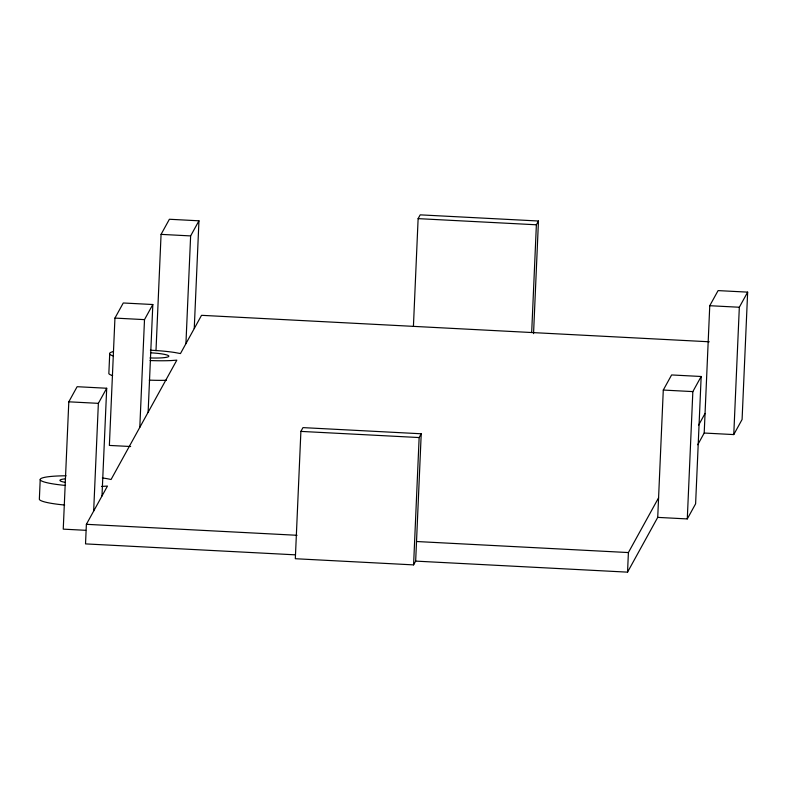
<?xml version="1.0" encoding="UTF-8"?>
<svg xmlns="http://www.w3.org/2000/svg" width="787" height="787" viewBox="0 0 787 787"><rect width="100%" height="100%" fill="white"/><g stroke="black" fill="none" stroke-linecap="round" stroke-linejoin="round"><path stroke-width="1.18" d="M40.206 479.667L39.35 499.253A39.557 5.165 2.5 0 0 64.672 505.028M101.985 495.987L106.698 388.247L77.126 386.702L68.803 401.813L63.245 529.139L85.714 530.31M101.523 486.445L107.455 486.071L86.383 524.309L85.527 543.896L294.958 554.815M93.663 511.088L98.365 403.347L106.698 388.247M109.698 354.071L108.842 373.658A39.557 5.165 2.5 0 0 112.639 375.635M148.123 412.26L152.826 304.52L123.264 302.985L114.941 318.086L109.373 445.422L130.662 446.524M139.801 427.371L144.503 319.63L152.826 304.52M155.993 350.677L161.069 234.369L169.392 219.258L198.954 220.803L194.251 328.543M185.929 343.653L190.631 235.913L198.954 220.803M300.89 431.394L295.322 558.721L413.588 564.889L415.664 561.111L421.222 433.775L302.965 427.616L300.89 431.394L419.146 437.552L421.222 433.775M413.421 326.369L418.123 218.629L420.199 214.851L538.465 221.009L533.547 333.649M413.588 564.889L419.146 437.552M531.678 332.527L536.38 224.787L538.465 221.009M415.664 561.111L627.544 572.149L628.4 552.563L658.581 497.797M657.725 517.384L663.284 390.057L671.606 374.946L701.168 376.491L695.61 503.818L687.287 518.928L657.725 517.384L627.544 572.149M687.287 518.928L692.845 391.601L701.168 376.491M704.198 433.037L709.756 305.71L718.088 290.6L747.65 292.134L742.092 419.471L733.769 434.581L704.198 433.037L697.744 444.753M733.769 434.581L739.327 307.245L747.65 292.134M698.6 425.167L705.054 413.45M418.123 218.629L536.38 224.787M161.069 234.369L190.631 235.913M709.756 305.71L739.327 307.245M709.264 341.784L201.541 315.321L180.459 353.57L174.586 352.478A39.557 5.165 2.5 0 0 150.366 350.215M114.941 318.086L144.503 319.63M663.284 390.057L692.845 391.601M68.803 401.813L98.365 403.347M86.383 524.309L297.033 535.288M416.52 541.515L628.4 552.563M166.342 380.288A39.557 5.165 2.5 0 1 149.245 380.131M150.101 360.535A39.557 5.165 2.5 0 0 171.625 360.544L176.839 360.141L111.075 479.499L106.924 478.644A39.557 5.165 2.5 0 0 102.349 477.965M113.495 356.049A39.557 5.165 2.5 0 1 113.328 351.592M65.528 485.441A39.557 5.165 2.5 0 1 40.196 479.49A39.557 5.165 2.5 0 1 66.059 475.791M151.222 352.851A19.773 2.577 2.5 0 1 168.831 356.255A19.773 2.577 2.5 0 1 150.042 357.947M64.79 482.283A19.773 2.577 2.5 0 1 65.508 478.821"/></g></svg>
